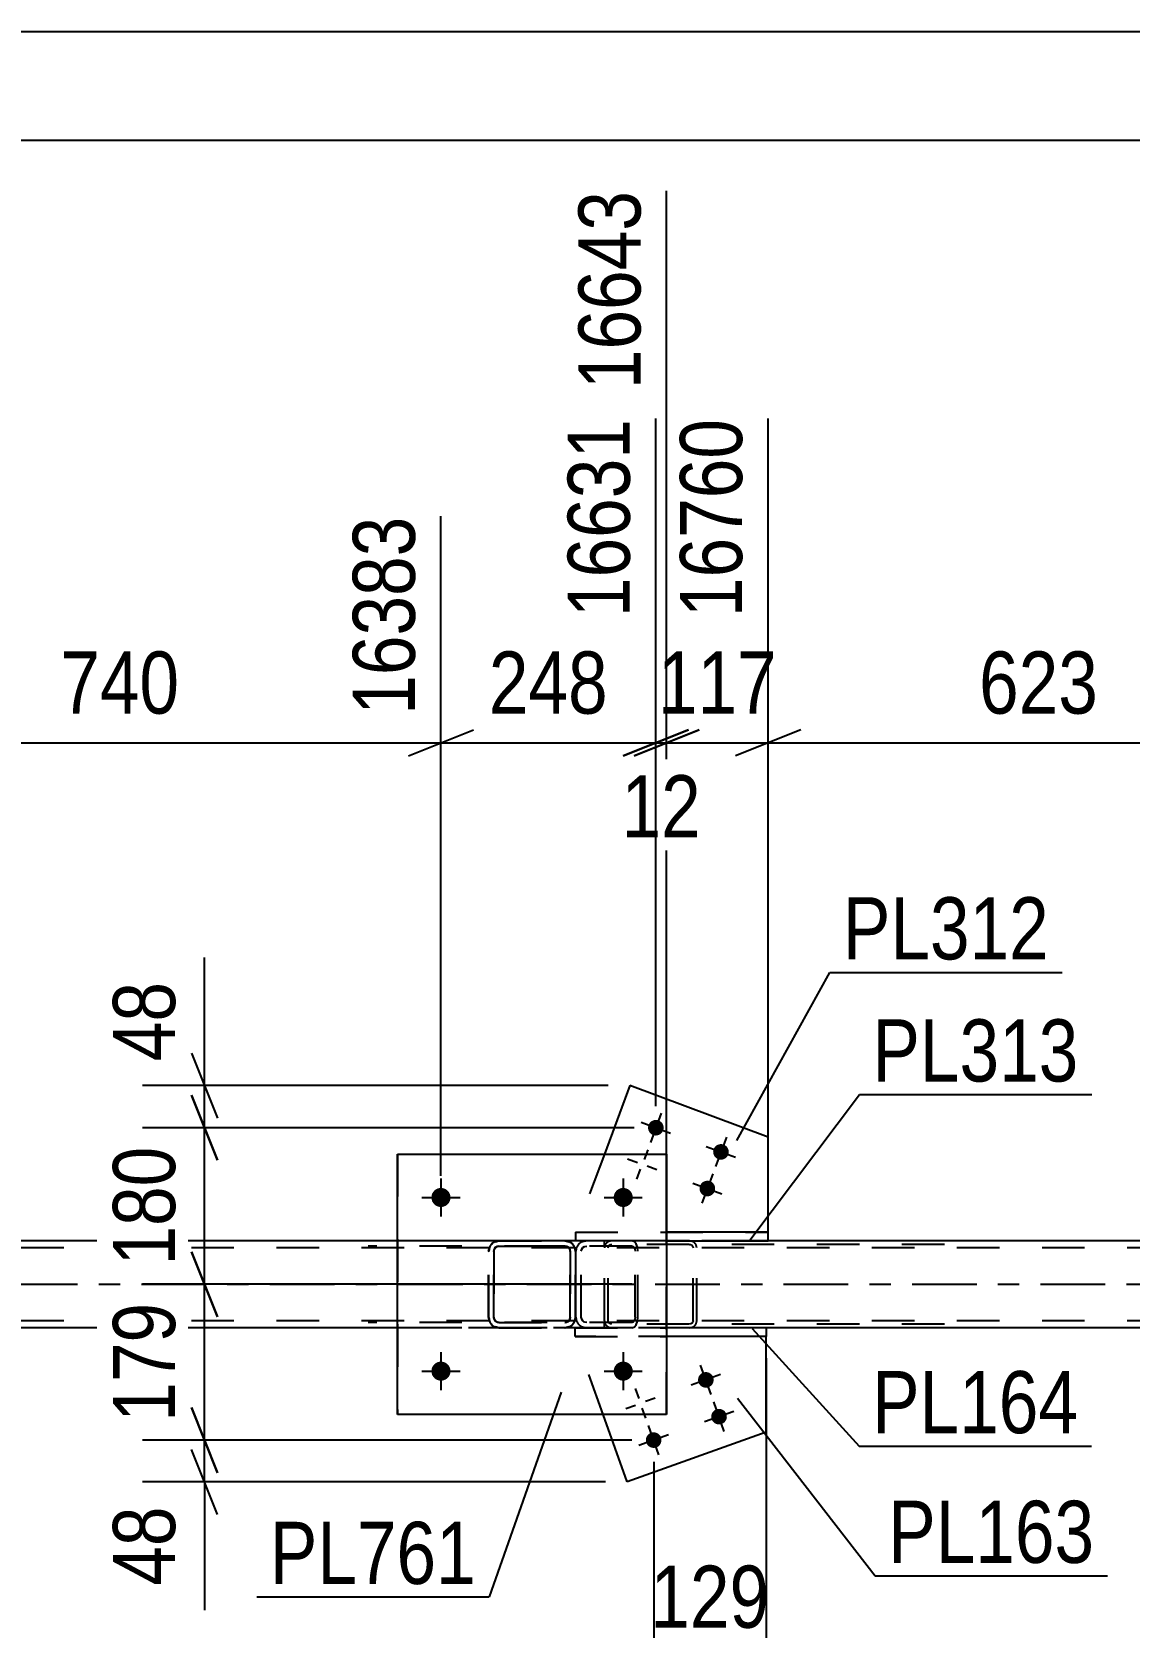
# Model space of a CAD drawing. Header units: millimetres. Extents: x 0 to 841, y 0 to 594.
# Drawn here: x 690.5 to 741, y 520.5 to 594 of the extents above; entities that cross this region are included whole.
import ezdxf

# ---------------------------------------------------------------- set-up
doc = ezdxf.new("R2010")
doc.units = ezdxf.units.MM
doc.linetypes.add('DXK_LINE_DOT2', pattern=[3.9198, 1.9599, -1.9599])
doc.linetypes.add('DXK_LINE_DOT3', pattern=[5.9187, 2.979, -0.9799, 0.9799, -0.9799])
doc.styles.add('Arial Narrow', font='ARIALN.TTF', dxfattribs={"height": 0.2})

# ---------------------------------------------------------------- blocks, each defined once
blk = doc.blocks.new('Unknown-318889209-1133')
at = {"color": 5, "linetype": 'Continuous'}
for p, q in [((841, 594), (0, 594)), ((836, 589), (5, 589))]:
    blk.add_line(p, q, dxfattribs=at)
blk = doc.blocks.new('Part-318889209-4999 - 4978')
at = {"color": 7, "linetype": 'DXK_LINE_DOT2'}
for p, q in [((716.875, 538.111), (716.849, 537.988)), ((716.849, 534.628), (716.849, 537.988)), ((717.02, 537.988), (717.033, 538.05)), ((717.02, 534.628), (717.02, 537.988)), ((717.033, 538.05), (717.07, 538.101)), ((717.19, 538.308), (717.06, 538.284)), ((717.07, 538.101), (717.125, 538.136)), ((717.125, 538.136), (717.19, 538.148)), ((732.519, 538.308), (717.19, 538.308)), ((732.519, 538.148), (717.19, 538.148)), ((720.896, 538.284), (720.766, 538.308)), ((720.766, 538.148), (720.831, 538.136)), ((720.831, 538.136), (720.855, 538.121)), ((720.855, 538.121), (720.886, 538.101)), ((720.886, 538.101), (720.923, 538.05)), ((720.923, 538.05), (720.936, 537.988)), ((720.936, 534.628), (720.936, 537.988)), ((721.106, 537.988), (721.08, 538.111)), ((721.106, 534.628), (721.106, 537.988)), ((716.849, 534.628), (716.875, 534.506)), ((717.033, 534.567), (717.02, 534.628)), ((717.07, 534.515), (717.033, 534.567)), ((717.06, 534.333), (717.19, 534.308)), ((717.125, 534.481), (717.07, 534.515)), ((717.19, 534.468), (717.125, 534.481)), ((732.519, 534.468), (717.19, 534.468)), ((732.519, 534.308), (717.19, 534.308)), ((720.831, 534.481), (720.766, 534.468)), ((720.766, 534.308), (720.896, 534.333)), ((720.886, 534.515), (720.831, 534.481)), ((720.923, 534.567), (720.886, 534.515)), ((720.936, 534.628), (720.923, 534.567)), ((721.08, 534.506), (721.106, 534.628))]:
    blk.add_line(p, q, dxfattribs=at)
for centre, start, end in [((717.177, 537.975), 110.75832, 155.68004), ((720.779, 537.975), 24.31996, 69.24168), ((717.177, 534.642), 204.31996, 249.24168), ((720.779, 534.642), 290.75832, 335.68004)]:
    blk.add_arc(centre, 0.331, start, end, dxfattribs=at)
blk = doc.blocks.new('Bolt-318889209-5140 - 4978')
at = {"linetype": 'Continuous'}
for points in [[(708.877, 532.308), (708.887, 532.4), (708.915, 532.487), (708.961, 532.567), (709.023, 532.635), (709.097, 532.689), (709.181, 532.727), (709.271, 532.746), (709.363, 532.746), (709.453, 532.727), (709.537, 532.689), (709.612, 532.635), (709.673, 532.567), (709.719, 532.487), (709.748, 532.4), (709.757, 532.308), (709.748, 532.217), (709.719, 532.129), (709.673, 532.049), (709.612, 531.981), (709.537, 531.927), (709.453, 531.89), (709.363, 531.871), (709.271, 531.871), (709.181, 531.89), (709.097, 531.927), (709.023, 531.981), (708.961, 532.049), (708.915, 532.129), (708.887, 532.217)], [(717.277, 532.308), (717.287, 532.4), (717.315, 532.487), (717.361, 532.567), (717.423, 532.635), (717.497, 532.689), (717.581, 532.727), (717.671, 532.746), (717.763, 532.746), (717.853, 532.727), (717.937, 532.689), (718.012, 532.635), (718.073, 532.567), (718.119, 532.487), (718.148, 532.4), (718.157, 532.308), (718.148, 532.217), (718.119, 532.129), (718.073, 532.049), (718.012, 531.981), (717.937, 531.927), (717.853, 531.89), (717.763, 531.871), (717.671, 531.871), (717.581, 531.89), (717.497, 531.927), (717.423, 531.981), (717.361, 532.049), (717.315, 532.129), (717.287, 532.217)]]:
    blk.add_hatch(color=1, dxfattribs=at).paths.add_polyline_path(points)
at = {"color": 1, "linetype": 'Continuous'}
for p, q in [((709.317, 533.188), (709.317, 531.428)), ((717.717, 533.188), (717.717, 531.428)), ((708.437, 532.308), (710.197, 532.308)), ((716.837, 532.308), (718.597, 532.308))]:
    blk.add_line(p, q, dxfattribs=at)
blk = doc.blocks.new('Part-318889209-5001 - 4978')
at = {"color": 7, "linetype": 'DXK_LINE_DOT2'}
for p, q in [((718.126, 538.308), (705.969, 538.308)), ((718.126, 538.068), (705.969, 538.068)), ((715.57, 538.012), (715.532, 537.828)), ((715.783, 537.828), (715.802, 537.92)), ((715.802, 537.92), (715.857, 537.998)), ((716.034, 538.308), (715.842, 538.272)), ((715.857, 537.998), (715.938, 538.05)), ((715.938, 538.05), (716.034, 538.068)), ((716.849, 538.068), (716.849, 538.308)), ((718.229, 538.272), (718.126, 538.308)), ((718.126, 538.068), (718.177, 538.05)), ((718.177, 538.05), (718.221, 537.998)), ((718.221, 537.998), (718.251, 537.92)), ((718.317, 538.168), (718.229, 538.272)), ((718.251, 537.92), (718.261, 537.828)), ((718.376, 538.012), (718.317, 538.168)), ((718.396, 537.828), (718.376, 538.012)), ((715.532, 534.788), (715.532, 537.828)), ((715.783, 534.788), (715.783, 537.828)), ((718.261, 534.788), (718.261, 537.828)), ((718.396, 534.788), (718.396, 537.828)), ((718.126, 534.548), (705.969, 534.548)), ((718.126, 534.308), (705.969, 534.308)), ((715.532, 534.788), (715.57, 534.605)), ((715.802, 534.697), (715.783, 534.788)), ((715.857, 534.619), (715.802, 534.697)), ((715.842, 534.345), (716.034, 534.308)), ((715.938, 534.567), (715.857, 534.619)), ((716.034, 534.548), (715.938, 534.567)), ((716.849, 534.308), (716.849, 534.548)), ((718.177, 534.567), (718.126, 534.548)), ((718.126, 534.308), (718.229, 534.345)), ((718.221, 534.619), (718.177, 534.567)), ((718.251, 534.697), (718.221, 534.619)), ((718.229, 534.345), (718.317, 534.449)), ((718.261, 534.788), (718.251, 534.697)), ((718.317, 534.449), (718.376, 534.605)), ((718.376, 534.605), (718.396, 534.788))]:
    blk.add_line(p, q, dxfattribs=at)
for centre, start, end in [((716.02, 537.813), 111.1941, 156.15059), ((716.02, 534.804), 203.84941, 248.8059)]:
    blk.add_arc(centre, 0.492, start, end, dxfattribs=at)
blk = doc.blocks.new('Bolt-318889209-5089 - 4978')
at = {"linetype": 'Continuous'}
for points in [[(721.186, 531.785, -1), (721.864, 532.028, -1)], [(721.793, 530.09, -1), (722.471, 530.333, -1)], [(718.781, 529.01, -1), (719.459, 529.253, -1)]]:
    blk.add_hatch(color=1, dxfattribs=at).paths.add_polyline_path(points)
at = {"color": 1, "linetype": 'Continuous'}
for p, q in [((722.202, 532.149), (720.847, 531.663)), ((721.768, 531.228), (721.282, 532.584)), ((718.269, 531.504), (718.431, 531.052)), ((717.835, 530.583), (718.286, 530.745)), ((718.756, 530.148), (718.594, 530.6)), ((719.19, 531.069), (718.739, 530.907)), ((722.375, 529.534), (721.889, 530.89)), ((719.363, 528.454), (718.877, 529.809)), ((722.81, 530.455), (721.455, 529.969)), ((719.798, 529.375), (718.442, 528.889))]:
    blk.add_line(p, q, dxfattribs=at)
blk = doc.blocks.new('Part-318889209-5025 - 4978')
at = {"color": 7, "linetype": 'DXK_LINE_DOT2'}
for p, q in [((774.254, 537.988), (97.725, 537.988)), ((774.254, 538.308), (107.325, 538.308)), ((724.395, 538.308), (707.317, 538.308)), ((774.254, 534.628), (97.725, 534.628)), ((724.299, 534.308), (707.317, 534.308))]:
    blk.add_line(p, q, dxfattribs=at)
at = {"color": 2, "linetype": 'Continuous'}
for p, q in [((707.317, 538.308), (679.717, 538.308)), ((747.322, 538.308), (724.395, 538.308)), ((707.317, 534.308), (679.717, 534.308)), ((747.322, 534.308), (724.299, 534.308))]:
    blk.add_line(p, q, dxfattribs=at)
at = {"color": 7, "linetype": 'DXK_LINE_DOT3'}
blk.add_line((97.725, 536.308), (774.254, 536.308), dxfattribs=at)
blk = doc.blocks.new('Part-318889209-5094 - 4978')
at = {"color": 7, "linetype": 'DXK_LINE_DOT2'}
for p, q in [((715.495, 533.908), (715.495, 534.308)), ((715.495, 534.308), (719.717, 534.308)), ((715.495, 533.908), (719.717, 533.908))]:
    blk.add_line(p, q, dxfattribs=at)
at = {"color": 2, "linetype": 'Continuous'}
for p, q in [((724.299, 534.308), (719.717, 534.308)), ((724.299, 534.308), (724.299, 533.908)), ((724.299, 533.908), (719.717, 533.908))]:
    blk.add_line(p, q, dxfattribs=at)
blk = doc.blocks.new('Part-318889209-5099 - 4978')
at = {"color": 7, "linetype": 'DXK_LINE_DOT2'}
for p in [(724.299, 533.908), (716.786, 530.307)]:
    blk.add_line(p, (715.495, 533.908), dxfattribs=at)
at = {"color": 2, "linetype": 'Continuous'}
for p, q in [((724.299, 529.502), (724.299, 533.908)), ((717.898, 527.206), (716.786, 530.307)), ((724.299, 529.502), (717.898, 527.206))]:
    blk.add_line(p, q, dxfattribs=at)
blk = doc.blocks.new('Bolt-318889209-5100 - 4978')
at = {"linetype": 'Continuous'}
for points in [[(719.557, 543.396, -1), (718.882, 543.647, -1)], [(722.557, 542.283, -1), (721.882, 542.533, -1)], [(721.931, 540.595, -1), (721.256, 540.846, -1)]]:
    blk.add_hatch(color=1, dxfattribs=at).paths.add_polyline_path(points)
at = {"color": 1, "linetype": 'Continuous'}
for p, q in [((718.545, 543.772), (719.895, 543.271)), ((719.47, 544.197), (718.969, 542.847)), ((722.47, 543.083), (721.969, 541.733)), ((718.844, 542.509), (718.677, 542.06)), ((721.545, 542.659), (722.895, 542.158)), ((717.918, 542.085), (718.368, 541.918)), ((718.343, 541.159), (718.51, 541.609)), ((719.268, 541.584), (718.819, 541.751)), ((720.918, 540.971), (722.268, 540.47)), ((721.844, 541.396), (721.343, 540.046))]:
    blk.add_line(p, q, dxfattribs=at)
blk = doc.blocks.new('Part-318889209-5105 - 4978')
at = {"color": 2, "linetype": 'Continuous'}
for p, q in [((718.02, 545.461), (716.849, 542.307)), ((724.395, 543.094), (718.02, 545.461)), ((724.395, 538.708), (724.395, 543.094))]:
    blk.add_line(p, q, dxfattribs=at)
at = {"color": 7, "linetype": 'DXK_LINE_DOT2'}
for p, q in [((716.849, 542.307), (715.513, 538.708)), ((715.513, 538.708), (724.395, 538.708))]:
    blk.add_line(p, q, dxfattribs=at)
blk = doc.blocks.new('Bolt-318889209-5139 - 4978')
at = {"linetype": 'Continuous'}
for points in [[(708.877, 540.308), (708.887, 540.4), (708.915, 540.487), (708.961, 540.567), (709.023, 540.635), (709.097, 540.689), (709.181, 540.727), (709.271, 540.746), (709.363, 540.746), (709.453, 540.727), (709.537, 540.689), (709.612, 540.635), (709.673, 540.567), (709.719, 540.487), (709.748, 540.4), (709.757, 540.308), (709.748, 540.217), (709.719, 540.129), (709.673, 540.049), (709.612, 539.981), (709.537, 539.927), (709.453, 539.89), (709.363, 539.871), (709.271, 539.871), (709.181, 539.89), (709.097, 539.927), (709.023, 539.981), (708.961, 540.049), (708.915, 540.129), (708.887, 540.217)], [(717.277, 540.308), (717.287, 540.4), (717.315, 540.487), (717.361, 540.567), (717.423, 540.635), (717.497, 540.689), (717.581, 540.727), (717.671, 540.746), (717.763, 540.746), (717.853, 540.727), (717.937, 540.689), (718.012, 540.635), (718.073, 540.567), (718.119, 540.487), (718.148, 540.4), (718.157, 540.308), (718.148, 540.217), (718.119, 540.129), (718.073, 540.049), (718.012, 539.981), (717.937, 539.927), (717.853, 539.89), (717.763, 539.871), (717.671, 539.871), (717.581, 539.89), (717.497, 539.927), (717.423, 539.981), (717.361, 540.049), (717.315, 540.129), (717.287, 540.217)]]:
    blk.add_hatch(color=1, dxfattribs=at).paths.add_polyline_path(points)
at = {"color": 1, "linetype": 'Continuous'}
for p, q in [((709.317, 541.188), (709.317, 539.428)), ((717.717, 541.188), (717.717, 539.428)), ((708.437, 540.308), (710.197, 540.308)), ((716.837, 540.308), (718.597, 540.308))]:
    blk.add_line(p, q, dxfattribs=at)
blk = doc.blocks.new('Part-318889209-5204 - 4978')
at = {"color": 2, "linetype": 'Continuous'}
for p, q in [((707.317, 530.307), (707.317, 542.307)), ((707.317, 542.307), (707.317, 542.307)), ((707.317, 542.307), (719.717, 542.307)), ((719.717, 542.307), (719.717, 530.307)), ((707.317, 530.307), (707.317, 530.307)), ((719.717, 530.307), (707.317, 530.307))]:
    blk.add_line(p, q, dxfattribs=at)
at = {"color": 7, "linetype": 'DXK_LINE_DOT2'}
for p, q in [((707.317, 542.307), (707.317, 530.307)), ((707.317, 542.307), (707.317, 542.307)), ((719.717, 530.307), (719.717, 542.307)), ((707.317, 530.307), (707.317, 530.307))]:
    blk.add_line(p, q, dxfattribs=at)
blk = doc.blocks.new('Part-318889209-5205 - 4978')
at = {"color": 7, "linetype": 'DXK_LINE_DOT2'}
for p, q in [((711.512, 537.828), (711.549, 538.012)), ((711.554, 538.011), (711.517, 537.827)), ((711.771, 537.92), (711.752, 537.828)), ((711.757, 537.827), (711.775, 537.919)), ((711.823, 537.998), (711.771, 537.92)), ((711.775, 537.919), (711.827, 537.997)), ((711.809, 538.272), (711.992, 538.308)), ((711.997, 538.307), (711.813, 538.271)), ((711.901, 538.05), (711.823, 537.998)), ((711.827, 537.997), (711.905, 538.049)), ((711.992, 538.068), (711.901, 538.05)), ((711.905, 538.049), (711.997, 538.067)), ((711.997, 538.307), (711.992, 538.308)), ((711.992, 538.308), (715.032, 538.308)), ((711.992, 538.068), (711.997, 538.067)), ((715.032, 538.068), (711.992, 538.068)), ((711.997, 538.307), (715.037, 538.307)), ((711.997, 538.067), (715.037, 538.067)), ((715.032, 538.308), (715.037, 538.307)), ((715.032, 538.308), (715.216, 538.272)), ((715.037, 538.067), (715.032, 538.068)), ((715.124, 538.05), (715.032, 538.068)), ((715.221, 538.271), (715.037, 538.307)), ((715.037, 538.067), (715.129, 538.049)), ((715.124, 538.05), (715.129, 538.049)), ((715.202, 537.998), (715.124, 538.05)), ((715.129, 538.049), (715.207, 537.997)), ((715.254, 537.92), (715.202, 537.998)), ((715.207, 537.997), (715.259, 537.919)), ((715.272, 537.828), (715.254, 537.92)), ((715.259, 537.919), (715.277, 537.827)), ((715.476, 538.012), (715.512, 537.828)), ((715.517, 537.827), (715.481, 538.011)), ((711.512, 537.828), (711.517, 537.827)), ((711.512, 534.788), (711.512, 537.828)), ((711.517, 534.787), (711.517, 537.827)), ((711.757, 537.827), (711.752, 537.828)), ((711.752, 537.828), (711.752, 534.788)), ((711.757, 534.787), (711.757, 537.827)), ((715.277, 537.827), (715.272, 537.828)), ((715.272, 537.828), (715.272, 534.788)), ((715.277, 534.787), (715.277, 537.827)), ((715.517, 537.827), (715.512, 537.828)), ((715.512, 537.828), (715.512, 534.788)), ((715.517, 534.787), (715.517, 537.827)), ((711.517, 534.787), (711.512, 534.788)), ((711.549, 534.605), (711.512, 534.788)), ((711.517, 534.787), (711.554, 534.604)), ((711.752, 534.788), (711.757, 534.787)), ((711.752, 534.788), (711.771, 534.697)), ((711.775, 534.696), (711.757, 534.787)), ((711.771, 534.697), (711.823, 534.619)), ((711.827, 534.618), (711.775, 534.696)), ((711.809, 534.345), (711.813, 534.344)), ((711.992, 534.308), (711.809, 534.345)), ((711.813, 534.344), (711.997, 534.307)), ((711.823, 534.619), (711.901, 534.567)), ((711.905, 534.566), (711.827, 534.618)), ((711.901, 534.567), (711.992, 534.548)), ((711.997, 534.547), (711.905, 534.566)), ((711.997, 534.547), (711.992, 534.548)), ((711.992, 534.548), (715.032, 534.548)), ((711.997, 534.307), (711.992, 534.308)), ((711.992, 534.308), (715.032, 534.308)), ((711.997, 534.547), (715.037, 534.547)), ((711.997, 534.307), (715.037, 534.307)), ((715.032, 534.548), (715.124, 534.567)), ((715.032, 534.548), (715.037, 534.547)), ((715.216, 534.345), (715.032, 534.308)), ((715.032, 534.308), (715.037, 534.307)), ((715.129, 534.566), (715.037, 534.547)), ((715.037, 534.307), (715.221, 534.344)), ((715.124, 534.567), (715.202, 534.619)), ((715.207, 534.618), (715.129, 534.566)), ((715.202, 534.619), (715.254, 534.697)), ((715.259, 534.696), (715.207, 534.618)), ((715.254, 534.697), (715.272, 534.788)), ((715.277, 534.787), (715.259, 534.696)), ((715.272, 534.788), (715.277, 534.787)), ((715.512, 534.788), (715.476, 534.605)), ((715.481, 534.604), (715.517, 534.787)), ((715.512, 534.788), (715.517, 534.787))]:
    blk.add_line(p, q, dxfattribs=at)
at = {"color": 7, "linetype": 'DXK_LINE_DOT3'}
blk.add_line((713.52, 536.307), (713.509, 536.309), dxfattribs=at)
at = {"color": 7, "linetype": 'DXK_LINE_DOT2'}
for centre, start, end in [((711.992, 537.828), 112.5, 157.5), ((711.997, 537.827), 112.5, 157.5), ((715.032, 537.828), 22.49999, 67.49999), ((715.037, 537.827), 22.49999, 67.49999), ((711.992, 534.788), 202.49999, 247.49999), ((711.997, 534.787), 202.49999, 247.49999), ((715.032, 534.788), 292.5, 337.5), ((715.037, 534.787), 292.5, 337.5)]:
    blk.add_arc(centre, 0.48, start, end, dxfattribs=at)
blk = doc.blocks.new('Part-318889209-5222 - 4978')
at = {"color": 7, "linetype": 'DXK_LINE_DOT2'}
for p, q in [((715.513, 538.708), (715.513, 538.308)), ((715.513, 538.708), (719.717, 538.708)), ((719.717, 538.308), (715.513, 538.308))]:
    blk.add_line(p, q, dxfattribs=at)
at = {"color": 2, "linetype": 'Continuous'}
for p, q in [((724.395, 538.708), (719.717, 538.708)), ((724.395, 538.308), (724.395, 538.708)), ((719.717, 538.308), (724.395, 538.308))]:
    blk.add_line(p, q, dxfattribs=at)
blk = doc.blocks.new('StraightDimension-318889209-17960 - 4978')
at = {"color": 7, "linetype": 'Continuous'}
for p, q in [((719.715, 539.308), (719.715, 586.686)), ((724.395, 539.708), (724.395, 576.186)), ((718.215, 560.646), (721.215, 561.846)), ((725.895, 561.846), (722.895, 560.646)), ((719.715, 561.246), (724.395, 561.246))]:
    blk.add_line(p, q, dxfattribs=at)
at = {"color": 0}
blk.add_wipeout([(725.397, 561.996), (725.397, 566.196), (718.713, 566.196), (718.713, 561.996)], dxfattribs=at)
at = {"color": 3, "style": 'Arial Narrow'}
blk.add_text('117', height=2.8633, dxfattribs=at).set_placement((719.313, 562.596))
at = {"color": 0, "linetype": 'Continuous'}
blk.add_wipeout([(723.795, 576.786), (719.595, 576.786), (719.595, 566.446), (723.795, 566.446)], dxfattribs=at)
at = {"color": 3, "linetype": 'Continuous', "style": 'Arial Narrow'}
blk.add_text('16760', height=2.8633, rotation=90.00021, dxfattribs=at).set_placement((723.195, 567.046))
blk = doc.blocks.new('StraightDimension-318889209-6023 - 4978')
at = {"color": 7, "linetype": 'Continuous'}
for p, q in [((724.299, 532.908), (724.299, 508.696)), ((719.12, 528.132), (719.12, 508.696)), ((717.62, 518.537), (720.62, 519.737)), ((725.799, 519.737), (722.799, 518.537)), ((719.12, 519.137), (724.299, 519.137))]:
    blk.add_line(p, q, dxfattribs=at)
at = {"color": 0}
blk.add_wipeout([(725.052, 519.887), (725.052, 524.087), (718.367, 524.087), (718.367, 519.887)], dxfattribs=at)
at = {"color": 0, "linetype": 'Continuous'}
blk.add_wipeout([(723.699, 518.437), (719.499, 518.437), (719.499, 508.096), (723.699, 508.096)], dxfattribs=at)
at = {"color": 3, "style": 'Arial Narrow'}
blk.add_text('129', height=2.8633, dxfattribs=at).set_placement((718.967, 520.487))
at = {"color": 3, "linetype": 'Continuous', "style": 'Arial Narrow'}
blk.add_text('16758', height=2.8633, rotation=90.00021, dxfattribs=at).set_placement((723.099, 508.696))
blk = doc.blocks.new('StraightDimension-318889209-17959 - 4978')
at = {"color": 7, "linetype": 'Continuous'}
for p, q in [((724.395, 539.708), (724.395, 576.186)), ((749.322, 541.308), (749.322, 571.686)), ((725.895, 561.846), (722.895, 560.646)), ((747.822, 560.646), (750.822, 561.846)), ((724.395, 561.246), (749.322, 561.246))]:
    blk.add_line(p, q, dxfattribs=at)
at = {"color": 0}
blk.add_wipeout([(740.201, 561.996), (740.201, 566.196), (733.516, 566.196), (733.516, 561.996)], dxfattribs=at)
at = {"color": 3, "style": 'Arial Narrow'}
blk.add_text('623', height=2.8633, dxfattribs=at).set_placement((734.116, 562.596))
at = {"color": 0, "linetype": 'Continuous'}
blk.add_wipeout([(748.722, 572.286), (744.522, 572.286), (744.522, 561.946), (748.722, 561.946)], dxfattribs=at)
at = {"color": 3, "linetype": 'Continuous', "style": 'Arial Narrow'}
blk.add_text('17383', height=2.8633, rotation=90.00021, dxfattribs=at).set_placement((748.122, 562.546))
blk = doc.blocks.new('StraightDimension-318889209-13945 - 4978')
at = {"color": 7, "linetype": 'Continuous'}
for p, q in [((697.815, 545.022), (699.015, 542.022)), ((718.22, 543.522), (695.565, 543.522)), ((698.415, 536.308), (698.415, 543.522)), ((699.015, 534.808), (697.815, 537.808)), ((718.12, 536.308), (695.565, 536.308))]:
    blk.add_line(p, q, dxfattribs=at)
at = {"color": 0}
blk.add_wipeout([(697.665, 543.257), (693.465, 543.257), (693.465, 536.573), (697.665, 536.573)], dxfattribs=at)
at = {"color": 3, "style": 'Arial Narrow'}
blk.add_text('180', height=2.8633, rotation=90.00021, dxfattribs=at).set_placement((697.065, 537.173))
blk = doc.blocks.new('StraightDimension-318889209-17961 - 4978')
at = {"color": 7, "linetype": 'Continuous'}
for p, q in [((719.715, 539.308), (719.715, 586.686)), ((719.22, 544.522), (719.22, 576.186)), ((717.72, 560.646), (720.72, 561.846)), ((721.215, 561.846), (718.215, 560.646)), ((719.22, 561.246), (719.715, 561.246))]:
    blk.add_line(p, q, dxfattribs=at)
at = {"color": 0, "linetype": 'Continuous'}
blk.add_wipeout([(719.115, 587.286), (714.915, 587.286), (714.915, 576.946), (719.115, 576.946)], dxfattribs=at)
at = {"color": 3, "linetype": 'Continuous', "style": 'Arial Narrow'}
blk.add_text('16643', height=2.8633, rotation=90.00021, dxfattribs=at).set_placement((718.515, 577.546))
at = {"color": 0}
blk.add_wipeout([(721.896, 556.296), (721.896, 560.496), (717.04, 560.496), (717.04, 556.296)], dxfattribs=at)
at = {"color": 3, "style": 'Arial Narrow'}
blk.add_text('12', height=2.8633, dxfattribs=at).set_placement((717.64, 556.896))
blk = doc.blocks.new('StraightDimension-318889209-6019 - 4978')
at = {"color": 7, "linetype": 'Continuous'}
for p, q in [((724.299, 532.908), (724.299, 508.696)), ((774.254, 533.308), (774.254, 508.696)), ((725.799, 519.737), (722.799, 518.537)), ((772.754, 518.537), (775.754, 519.737)), ((724.299, 519.137), (774.254, 519.137))]:
    blk.add_line(p, q, dxfattribs=at)
at = {"color": 0}
blk.add_wipeout([(753.533, 519.887), (753.533, 524.087), (745.02, 524.087), (745.02, 519.887)], dxfattribs=at)
at = {"color": 3, "style": 'Arial Narrow'}
blk.add_text('1249', height=2.8633, dxfattribs=at).set_placement((745.62, 520.487))
at = {"color": 0, "linetype": 'Continuous'}
blk.add_wipeout([(773.654, 518.437), (769.454, 518.437), (769.454, 508.096), (773.654, 508.096)], dxfattribs=at)
at = {"color": 3, "linetype": 'Continuous', "style": 'Arial Narrow'}
blk.add_text('18007', height=2.8633, rotation=90.00021, dxfattribs=at).set_placement((773.054, 508.696))
blk = doc.blocks.new('StraightDimension-318889209-6029 - 4978')
at = {"color": 7, "linetype": 'Continuous'}
blk.add_line((719.12, 528.132), (719.12, 508.696), dxfattribs=at)
blk = doc.blocks.new('StraightDimension-318889209-13944 - 4978')
at = {"color": 7, "linetype": 'Continuous'}
for p, q in [((698.415, 545.461), (698.415, 551.367)), ((698.415, 545.461), (698.415, 551.367)), ((697.815, 546.961), (699.015, 543.961)), ((717.02, 545.461), (695.565, 545.461)), ((698.415, 543.522), (698.415, 545.461)), ((699.015, 542.022), (697.815, 545.022)), ((718.22, 543.522), (695.565, 543.522))]:
    blk.add_line(p, q, dxfattribs=at)
at = {"color": 0}
blk.add_wipeout([(697.665, 550.842), (693.465, 550.842), (693.465, 545.986), (697.665, 545.986)], dxfattribs=at)
at = {"color": 3, "style": 'Arial Narrow'}
blk.add_text('48', height=2.8633, rotation=90.00021, dxfattribs=at).set_placement((697.065, 546.586))
blk = doc.blocks.new('StraightDimension-318889209-13946 - 4978')
at = {"color": 7, "linetype": 'Continuous'}
for p, q in [((697.815, 537.808), (699.015, 534.808)), ((718.12, 536.308), (695.565, 536.308)), ((698.415, 529.132), (698.415, 536.308)), ((699.015, 527.632), (697.815, 530.632)), ((718.12, 529.132), (695.565, 529.132))]:
    blk.add_line(p, q, dxfattribs=at)
at = {"color": 0}
blk.add_wipeout([(697.665, 536.062), (693.465, 536.062), (693.465, 529.378), (697.665, 529.378)], dxfattribs=at)
at = {"color": 3, "style": 'Arial Narrow'}
blk.add_text('179', height=2.8633, rotation=90.00021, dxfattribs=at).set_placement((697.065, 529.978))
blk = doc.blocks.new('StraightDimension-318889209-17963 - 4978')
at = {"color": 7, "linetype": 'Continuous'}
for p, q in [((679.717, 539.308), (679.717, 576.186)), ((709.317, 541.308), (709.317, 571.686)), ((681.217, 561.846), (678.217, 560.646)), ((707.817, 560.646), (710.817, 561.846)), ((679.717, 561.246), (709.317, 561.246))]:
    blk.add_line(p, q, dxfattribs=at)
at = {"color": 0}
blk.add_wipeout([(697.859, 561.996), (697.859, 566.196), (691.175, 566.196), (691.175, 561.996)], dxfattribs=at)
at = {"color": 3, "style": 'Arial Narrow'}
blk.add_text('740', height=2.8633, dxfattribs=at).set_placement((691.775, 562.596))
at = {"color": 0, "linetype": 'Continuous'}
blk.add_wipeout([(708.717, 572.286), (704.517, 572.286), (704.517, 561.946), (708.717, 561.946)], dxfattribs=at)
at = {"color": 3, "linetype": 'Continuous', "style": 'Arial Narrow'}
blk.add_text('16383', height=2.8633, rotation=90.00021, dxfattribs=at).set_placement((708.117, 562.546))
blk = doc.blocks.new('StraightDimension-318889209-13947 - 4978')
at = {"color": 7, "linetype": 'Continuous'}
for p, q in [((697.815, 530.632), (699.015, 527.632)), ((718.12, 529.132), (695.565, 529.132)), ((698.415, 527.206), (698.415, 529.132)), ((699.015, 525.706), (697.815, 528.706)), ((716.898, 527.206), (695.565, 527.206)), ((698.415, 527.206), (698.415, 521.3)), ((698.415, 527.206), (698.415, 521.3))]:
    blk.add_line(p, q, dxfattribs=at)
at = {"color": 0}
blk.add_wipeout([(697.665, 526.681), (693.465, 526.681), (693.465, 521.825), (697.665, 521.825)], dxfattribs=at)
at = {"color": 3, "style": 'Arial Narrow'}
blk.add_text('48', height=2.8633, rotation=90.00021, dxfattribs=at).set_placement((697.065, 522.425))
blk = doc.blocks.new('StraightDimension-318889209-17962 - 4978')
at = {"color": 7, "linetype": 'Continuous'}
for p, q in [((719.22, 544.522), (719.22, 576.186)), ((709.317, 541.308), (709.317, 571.686)), ((707.817, 560.646), (710.817, 561.846)), ((720.72, 561.846), (717.72, 560.646)), ((709.317, 561.246), (719.22, 561.246))]:
    blk.add_line(p, q, dxfattribs=at)
at = {"color": 0}
blk.add_wipeout([(717.611, 561.996), (717.611, 566.196), (710.926, 566.196), (710.926, 561.996)], dxfattribs=at)
at = {"color": 3, "style": 'Arial Narrow'}
blk.add_text('248', height=2.8633, dxfattribs=at).set_placement((711.526, 562.596))
at = {"color": 0, "linetype": 'Continuous'}
blk.add_wipeout([(718.62, 576.786), (714.42, 576.786), (714.42, 566.446), (718.62, 566.446)], dxfattribs=at)
at = {"color": 3, "linetype": 'Continuous', "style": 'Arial Narrow'}
blk.add_text('16631', height=2.8633, rotation=90.00021, dxfattribs=at).set_placement((718.02, 567.046))
blk = doc.blocks.new('Mark-318889209-5090 - 4978')
at = {"color": 30, "linetype": 'Continuous'}
for p, q in [((723.656, 534.276), (728.588, 528.849)), ((728.588, 528.849), (739.292, 528.849))]:
    blk.add_line(p, q, dxfattribs=at)
at = {"color": 0}
blk.add_wipeout([(738.692, 529.449), (738.692, 532.449), (729.188, 532.449), (729.188, 529.449)], dxfattribs=at)
blk.add_wipeout([(738.692, 529.449), (738.692, 532.449), (729.188, 532.449), (729.188, 529.449)], dxfattribs=at)
at = {"color": 3, "style": 'Arial Narrow'}
blk.add_text('PL164', height=2.8633, dxfattribs=at).set_placement((729.188, 529.449))
blk = doc.blocks.new('Mark-318889209-5095 - 4978')
at = {"color": 30, "linetype": 'Continuous'}
for p, q in [((722.983, 531.067), (729.331, 522.876)), ((729.331, 522.876), (740.035, 522.876))]:
    blk.add_line(p, q, dxfattribs=at)
at = {"color": 0}
blk.add_wipeout([(739.435, 523.476), (739.435, 526.476), (729.931, 526.476), (729.931, 523.476)], dxfattribs=at)
blk.add_wipeout([(739.435, 523.476), (739.435, 526.476), (729.931, 526.476), (729.931, 523.476)], dxfattribs=at)
at = {"color": 3, "style": 'Arial Narrow'}
blk.add_text('PL163', height=2.8633, dxfattribs=at).set_placement((729.931, 523.476))
blk = doc.blocks.new('Mark-318889209-5101 - 4978')
at = {"color": 30, "linetype": 'Continuous'}
for p, q in [((722.947, 542.94), (727.241, 550.675)), ((727.241, 550.675), (737.945, 550.675))]:
    blk.add_line(p, q, dxfattribs=at)
at = {"color": 0}
blk.add_wipeout([(737.345, 551.275), (737.345, 554.275), (727.841, 554.275), (727.841, 551.275)], dxfattribs=at)
blk.add_wipeout([(737.345, 551.275), (737.345, 554.275), (727.841, 554.275), (727.841, 551.275)], dxfattribs=at)
at = {"color": 3, "style": 'Arial Narrow'}
blk.add_text('PL312', height=2.8633, dxfattribs=at).set_placement((727.841, 551.275))
blk = doc.blocks.new('Mark-318889209-5200 - 4978')
at = {"color": 30, "linetype": 'Continuous'}
for p in [(714.86, 531.344), (700.833, 521.905)]:
    blk.add_line(p, (711.537, 521.905), dxfattribs=at)
at = {"color": 0}
blk.add_wipeout([(710.937, 522.505), (710.937, 525.505), (701.433, 525.505), (701.433, 522.505)], dxfattribs=at)
blk.add_wipeout([(710.937, 522.505), (710.937, 525.505), (701.433, 525.505), (701.433, 522.505)], dxfattribs=at)
at = {"color": 3, "style": 'Arial Narrow'}
blk.add_text('PL761', height=2.8633, dxfattribs=at).set_placement((701.433, 522.505))
blk = doc.blocks.new('Mark-318889209-5218 - 4978')
at = {"color": 30, "linetype": 'Continuous'}
for p, q in [((723.557, 538.34), (728.603, 545.05)), ((728.603, 545.05), (739.307, 545.05))]:
    blk.add_line(p, q, dxfattribs=at)
at = {"color": 0}
blk.add_wipeout([(738.707, 545.65), (738.707, 548.65), (729.203, 548.65), (729.203, 545.65)], dxfattribs=at)
blk.add_wipeout([(738.707, 545.65), (738.707, 548.65), (729.203, 548.65), (729.203, 545.65)], dxfattribs=at)
at = {"color": 3, "style": 'Arial Narrow'}
blk.add_text('PL313', height=2.8633, dxfattribs=at).set_placement((729.203, 545.65))

msp = doc.modelspace()

# ---------------------------------------------------------------- block references
for name in ['Unknown-318889209-1133', 'Part-318889209-5105 - 4978', 'Bolt-318889209-5100 - 4978', 'Part-318889209-5204 - 4978', 'Bolt-318889209-5139 - 4978', 'Part-318889209-5025 - 4978', 'Part-318889209-5222 - 4978', 'Part-318889209-5001 - 4978', 'Part-318889209-5205 - 4978', 'Part-318889209-4999 - 4978', 'Part-318889209-5094 - 4978', 'Part-318889209-5099 - 4978', 'Bolt-318889209-5140 - 4978', 'Bolt-318889209-5089 - 4978']:
    msp.add_blockref(name, (0, 0))

# ---------------------------------------------------------------- next in the draw order: block references
for name in ['StraightDimension-318889209-17960 - 4978', 'StraightDimension-318889209-6023 - 4978']:
    msp.add_blockref(name, (0, 0))

# ---------------------------------------------------------------- next in the draw order: block references
for name in ['StraightDimension-318889209-17959 - 4978', 'StraightDimension-318889209-13945 - 4978', 'StraightDimension-318889209-6029 - 4978', 'StraightDimension-318889209-6019 - 4978']:
    msp.add_blockref(name, (0, 0))

# ---------------------------------------------------------------- next in the draw order: block references
for name in ['StraightDimension-318889209-17961 - 4978', 'Mark-318889209-5101 - 4978', 'StraightDimension-318889209-13946 - 4978', 'Mark-318889209-5090 - 4978']:
    msp.add_blockref(name, (0, 0))

# ---------------------------------------------------------------- next in the draw order: block references
for name in ['StraightDimension-318889209-13944 - 4978', 'Mark-318889209-5218 - 4978', 'StraightDimension-318889209-13947 - 4978', 'Mark-318889209-5095 - 4978']:
    msp.add_blockref(name, (0, 0))

# ---------------------------------------------------------------- next in the draw order: block references
for name in ['StraightDimension-318889209-17963 - 4978', 'Mark-318889209-5200 - 4978']:
    msp.add_blockref(name, (0, 0))

# ---------------------------------------------------------------- next in the draw order: block references
msp.add_blockref('StraightDimension-318889209-17962 - 4978', (0, 0))

doc.saveas('drawing.dxf')
